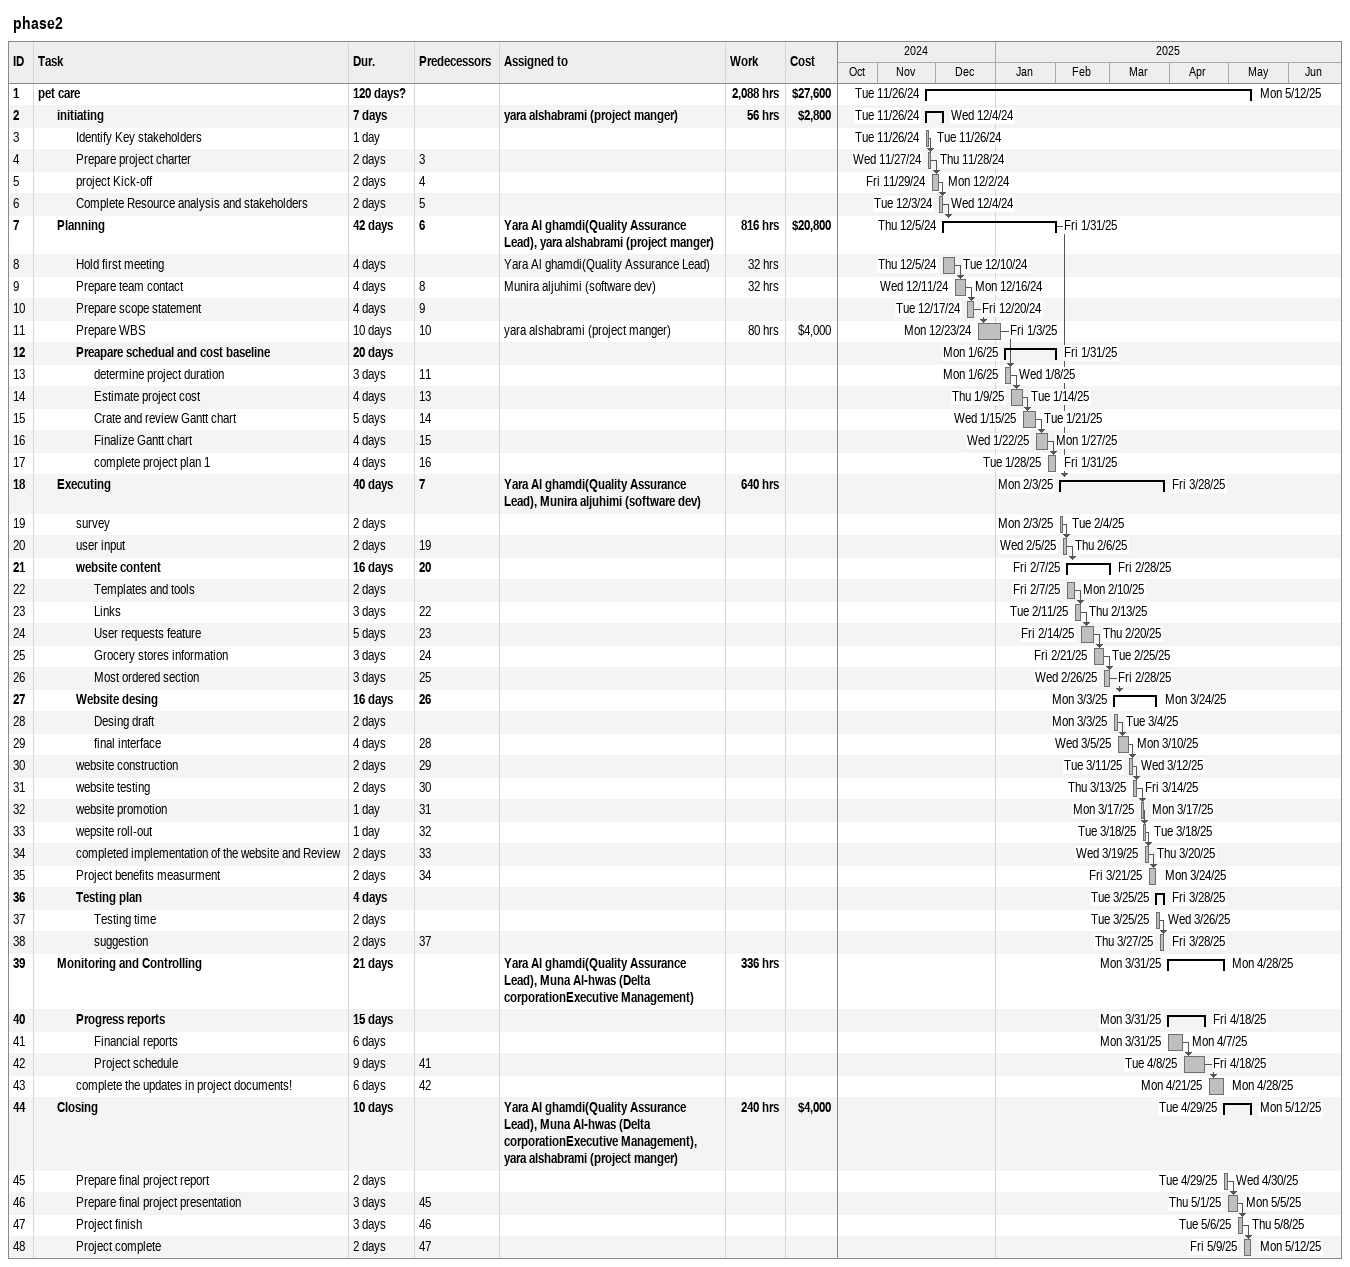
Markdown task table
phase2

| ID | Level | Task | Duration | Start | Finish | Predecessors | Resources | Work (h) | Cost ($) |
|---|---|---|---|---|---|---|---|---|---|
| 1 | 1 | **pet care** | 120d? | 2024-11-26 | 2025-05-12 |  |  | 2088 | 27600 |
| 2 | 2 | **initiating** | 7d | 2024-11-26 | 2024-12-04 |  | yara alshabrami (project manger) | 56 | 2800 |
| 3 | 3 | Identify Key stakeholders | 1d | 2024-11-26 | 2024-11-26 |  |  |  |  |
| 4 | 3 | Prepare project charter | 2d | 2024-11-27 | 2024-11-28 | 3 |  |  |  |
| 5 | 3 | project Kick-off | 2d | 2024-11-29 | 2024-12-02 | 4 |  |  |  |
| 6 | 3 | Complete Resource analysis and stakeholders | 2d | 2024-12-03 | 2024-12-04 | 5 |  |  |  |
| 7 | 2 | **Planning** | 42d | 2024-12-05 | 2025-01-31 | 6 | Yara Al ghamdi(Quality Assurance Lead), yara alshabrami (project manger) | 816 | 20800 |
| 8 | 3 | Hold first meeting | 4d | 2024-12-05 | 2024-12-10 |  | Yara Al ghamdi(Quality Assurance Lead) | 32 |  |
| 9 | 3 | Prepare team contact | 4d | 2024-12-11 | 2024-12-16 | 8 | Munira aljuhimi (software dev) | 32 |  |
| 10 | 3 | Prepare scope statement | 4d | 2024-12-17 | 2024-12-20 | 9 |  |  |  |
| 11 | 3 | Prepare WBS | 10d | 2024-12-23 | 2025-01-03 | 10 | yara alshabrami (project manger) | 80 | 4000 |
| 12 | 3 | **Preapare schedual and cost baseline** | 20d | 2025-01-06 | 2025-01-31 |  |  |  |  |
| 13 | 4 | determine project duration | 3d | 2025-01-06 | 2025-01-08 | 11 |  |  |  |
| 14 | 4 | Estimate project cost | 4d | 2025-01-09 | 2025-01-14 | 13 |  |  |  |
| 15 | 4 | Crate and review Gantt chart | 5d | 2025-01-15 | 2025-01-21 | 14 |  |  |  |
| 16 | 4 | Finalize Gantt chart | 4d | 2025-01-22 | 2025-01-27 | 15 |  |  |  |
| 17 | 4 | complete project plan 1 | 4d | 2025-01-28 | 2025-01-31 | 16 |  |  |  |
| 18 | 2 | **Executing** | 40d | 2025-02-03 | 2025-03-28 | 7 | Yara Al ghamdi(Quality Assurance Lead), Munira aljuhimi (software dev) | 640 |  |
| 19 | 3 | survey | 2d | 2025-02-03 | 2025-02-04 |  |  |  |  |
| 20 | 3 | user input | 2d | 2025-02-05 | 2025-02-06 | 19 |  |  |  |
| 21 | 3 | **website content** | 16d | 2025-02-07 | 2025-02-28 | 20 |  |  |  |
| 22 | 4 | Templates and tools | 2d | 2025-02-07 | 2025-02-10 |  |  |  |  |
| 23 | 4 | Links | 3d | 2025-02-11 | 2025-02-13 | 22 |  |  |  |
| 24 | 4 | User requests feature | 5d | 2025-02-14 | 2025-02-20 | 23 |  |  |  |
| 25 | 4 | Grocery stores information | 3d | 2025-02-21 | 2025-02-25 | 24 |  |  |  |
| 26 | 4 | Most ordered section | 3d | 2025-02-26 | 2025-02-28 | 25 |  |  |  |
| 27 | 3 | **Website desing** | 16d | 2025-03-03 | 2025-03-24 | 26 |  |  |  |
| 28 | 4 | Desing draft | 2d | 2025-03-03 | 2025-03-04 |  |  |  |  |
| 29 | 4 | final interface | 4d | 2025-03-05 | 2025-03-10 | 28 |  |  |  |
| 30 | 3 | website construction | 2d | 2025-03-11 | 2025-03-12 | 29 |  |  |  |
| 31 | 3 | website testing | 2d | 2025-03-13 | 2025-03-14 | 30 |  |  |  |
| 32 | 3 | website promotion | 1d | 2025-03-17 | 2025-03-17 | 31 |  |  |  |
| 33 | 3 | wepsite roll-out | 1d | 2025-03-18 | 2025-03-18 | 32 |  |  |  |
| 34 | 3 | completed implementation of the website and Review | 2d | 2025-03-19 | 2025-03-20 | 33 |  |  |  |
| 35 | 3 | Project benefits measurment | 2d | 2025-03-21 | 2025-03-24 | 34 |  |  |  |
| 36 | 3 | **Testing plan** | 4d | 2025-03-25 | 2025-03-28 |  |  |  |  |
| 37 | 4 | Testing time | 2d | 2025-03-25 | 2025-03-26 |  |  |  |  |
| 38 | 4 | suggestion | 2d | 2025-03-27 | 2025-03-28 | 37 |  |  |  |
| 39 | 2 | **Monitoring and Controlling** | 21d | 2025-03-31 | 2025-04-28 |  | Yara Al ghamdi(Quality Assurance Lead), Muna Al-hwas (Delta corporationExecutive Management) | 336 |  |
| 40 | 3 | **Progress reports** | 15d | 2025-03-31 | 2025-04-18 |  |  |  |  |
| 41 | 4 | Financial reports | 6d | 2025-03-31 | 2025-04-07 |  |  |  |  |
| 42 | 4 | Project schedule | 9d | 2025-04-08 | 2025-04-18 | 41 |  |  |  |
| 43 | 3 | complete the updates in project documents! | 6d | 2025-04-21 | 2025-04-28 | 42 |  |  |  |
| 44 | 2 | **Closing** | 10d | 2025-04-29 | 2025-05-12 |  | Yara Al ghamdi(Quality Assurance Lead), Muna Al-hwas (Delta corporationExecutive Management), yara alshabrami (project manger) | 240 | 4000 |
| 45 | 3 | Prepare final project report | 2d | 2025-04-29 | 2025-04-30 |  |  |  |  |
| 46 | 3 | Prepare final project presentation | 3d | 2025-05-01 | 2025-05-05 | 45 |  |  |  |
| 47 | 3 | Project finish | 3d | 2025-05-06 | 2025-05-08 | 46 |  |  |  |
| 48 | 3 | Project complete | 2d | 2025-05-09 | 2025-05-12 | 47 |  |  |  |
